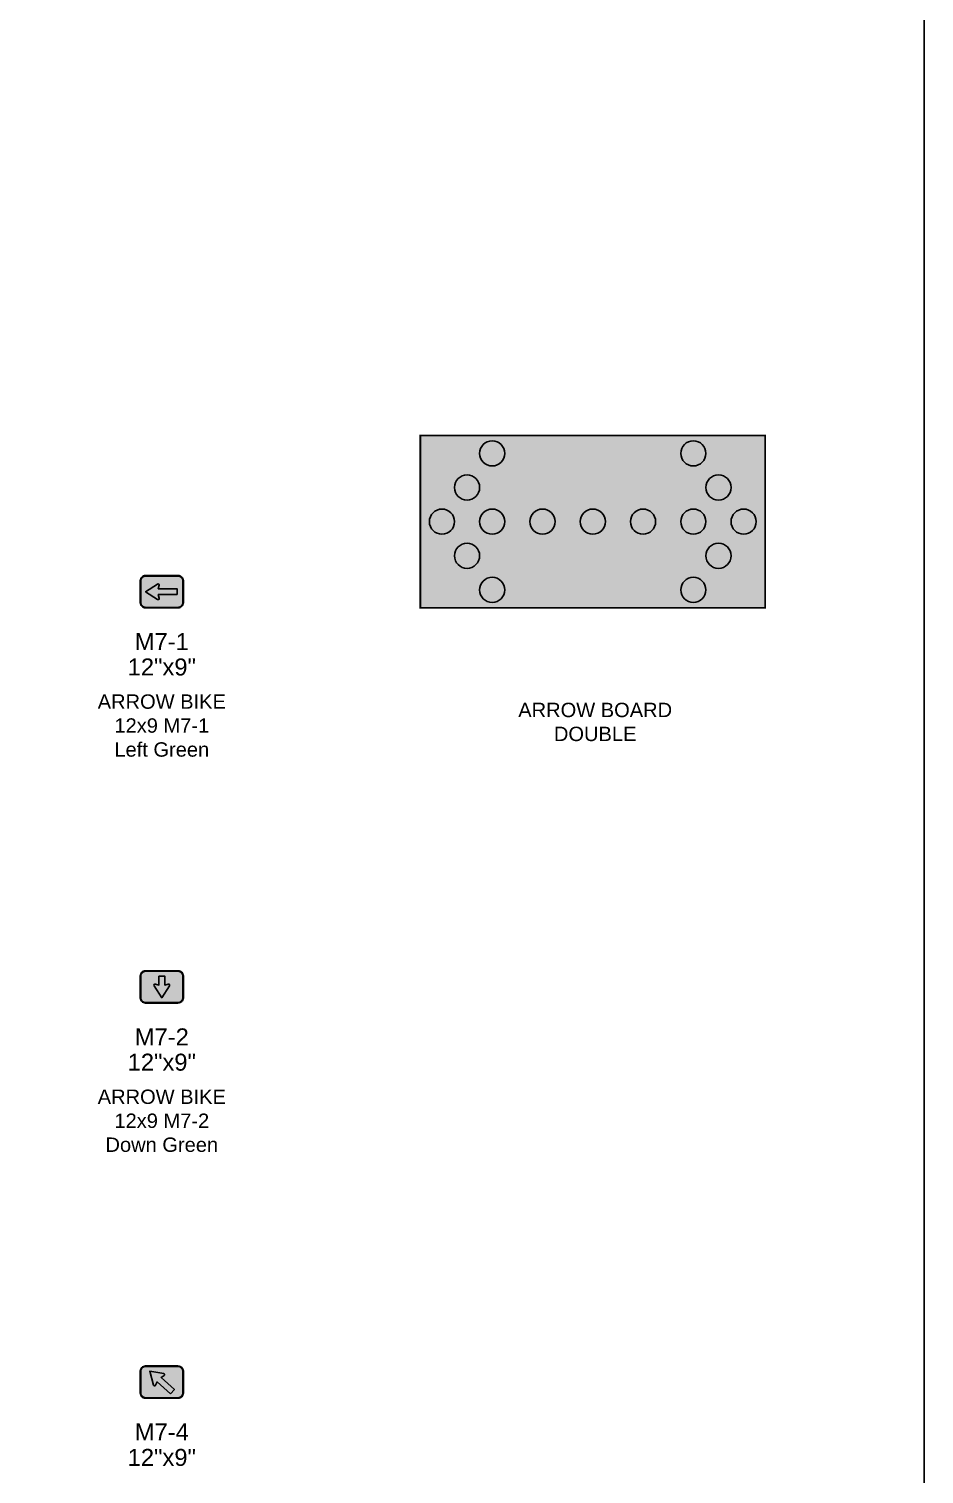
# Model space of a CAD drawing. Header units: inches. Extents: x -32 to 2634, y 197 to 1831.
# Drawn here: x 2243 to 2492.2, y 595.4 to 997.6 of the extents above; entities that cross this region are included whole.
import ezdxf
from ezdxf.enums import TextEntityAlignment as Align

# ---------------------------------------------------------------- set-up
doc = ezdxf.new("R2010")
doc.units = ezdxf.units.IN
doc.header["$MEASUREMENT"] = 0
doc.layers.add('NO SHOW', color=252, linetype='Continuous', plot=False)
doc.styles.add('ARIAL', font='arial.ttf')
doc.styles.get("Standard").update_dxf_attribs({"font": 'arial.ttf'})

# ---------------------------------------------------------------- blocks, each defined once
blk = doc.blocks.new('Arrow Board Double Full')
at = {"true_color": 0x000000}
h = blk.add_hatch(color=18, dxfattribs=at)
h.paths.add_polyline_path([(48, 48), (-48, 48), (-48, 0), (48, 0)])
edge = h.paths.add_edge_path(flags=16)
edge.add_arc((42, 24), 3.5, -158.884, 191.4592, ccw=False)
edge.add_arc((42, 24), 3.5, 191.4592, 201.116, ccw=False)
edge = h.paths.add_edge_path(flags=16)
edge.add_arc((28, 43), 3.5, -130.4739, 191.4592, ccw=False)
edge.add_arc((28, 43), 3.5, 191.4592, 229.5261, ccw=False)
edge = h.paths.add_edge_path(flags=16)
edge.add_arc((35, 33.5), 3.5, -144.7471, 191.4592, ccw=False)
edge.add_arc((35, 33.5), 3.5, 191.4592, 215.2529, ccw=False)
edge = h.paths.add_edge_path(flags=16)
edge.add_arc((-28, 43), 3.5, -55.5863, 191.4592, ccw=False)
edge.add_arc((-28, 43), 3.5, 191.4592, 304.4137, ccw=False)
edge = h.paths.add_edge_path(flags=16)
edge.add_arc((-42, 24), 3.5, -24.0811, 191.4592, ccw=False)
edge.add_arc((-42, 24), 3.5, 191.4592, 335.9189, ccw=False)
edge = h.paths.add_edge_path(flags=16)
edge.add_arc((-35, 33.5), 3.5, -40.1085, 191.4592, ccw=False)
edge.add_arc((-35, 33.5), 3.5, 191.4592, 319.8915, ccw=False)
edge = h.paths.add_edge_path(flags=16)
edge.add_arc((35, 14.5), 3.5, -168.2709, 191.4592, ccw=False)
edge.add_arc((35, 14.5), 3.5, 191.4592, 191.7291, ccw=False)
edge = h.paths.add_edge_path(flags=16)
edge.add_arc((28, 24), 3.5, -150.7403, 191.4592, ccw=False)
edge.add_arc((28, 24), 3.5, 191.4592, 209.2597, ccw=False)
edge = h.paths.add_edge_path(flags=16)
edge.add_arc((-35, 14.5), 3.5, -13.8976, 191.4592, ccw=False)
edge.add_arc((-35, 14.5), 3.5, 191.4592, 346.1024, ccw=False)
edge = h.paths.add_edge_path(flags=16)
edge.add_arc((28, 5), 3.5, -182.9442, 11.4592, ccw=False)
edge.add_arc((28, 5), 3.5, 11.4592, 177.0558, ccw=False)
edge = h.paths.add_edge_path(flags=16)
edge.add_arc((-28, 24), 3.5, -34.9084, 191.4592, ccw=False)
edge.add_arc((-28, 24), 3.5, 191.4592, 325.0916, ccw=False)
edge = h.paths.add_edge_path(flags=16)
edge.add_arc((-28, 5), 3.5, 3.6654, 191.4592, ccw=False)
edge.add_arc((-28, 5), 3.5, -168.5408, 3.6654, ccw=False)
edge = h.paths.add_edge_path(flags=16)
edge.add_arc((14, 24), 3.5, -134.434, 191.4592, ccw=False)
edge.add_arc((14, 24), 3.5, 191.4592, 225.566, ccw=False)
edge = h.paths.add_edge_path(flags=16)
edge.add_arc((-14, 24), 3.5, -57.8492, 191.4592, ccw=False)
edge.add_arc((-14, 24), 3.5, 191.4592, 302.1508, ccw=False)
edge = h.paths.add_edge_path(flags=16)
edge.add_arc((0, 24), 3.5, -99.9791, 191.4592, ccw=False)
edge.add_arc((0, 24), 3.5, 191.4592, 260.0209, ccw=False)
h = blk.add_hatch(color=2)
edge = h.paths.add_edge_path()
edge.add_arc((-28, 43), 3.5, 191.4592, 452.8423)
edge.add_arc((-28, 43), 3.5, 92.8423, 191.4592)
h = blk.add_hatch(color=2)
edge = h.paths.add_edge_path()
edge.add_arc((28, 43), 3.5, 191.4592, 452.8423)
edge.add_arc((28, 43), 3.5, 92.8423, 191.4592)
h = blk.add_hatch(color=2)
edge = h.paths.add_edge_path()
edge.add_arc((-35, 33.5), 3.5, 191.4592, 452.8423)
edge.add_arc((-35, 33.5), 3.5, 92.8423, 191.4592)
h = blk.add_hatch(color=2)
edge = h.paths.add_edge_path()
edge.add_arc((35, 33.5), 3.5, 191.4592, 452.8423)
edge.add_arc((35, 33.5), 3.5, 92.8423, 191.4592)
h = blk.add_hatch(color=2)
edge = h.paths.add_edge_path()
edge.add_arc((-42, 24), 3.5, 191.4592, 452.8423)
edge.add_arc((-42, 24), 3.5, 92.8423, 191.4592)
h = blk.add_hatch(color=2)
edge = h.paths.add_edge_path()
edge.add_arc((-28, 24), 3.5, 191.4592, 452.8423)
edge.add_arc((-28, 24), 3.5, 92.8423, 191.4592)
h = blk.add_hatch(color=2)
edge = h.paths.add_edge_path()
edge.add_arc((-14, 24), 3.5, 191.4592, 452.8423)
edge.add_arc((-14, 24), 3.5, 92.8423, 191.4592)
h = blk.add_hatch(color=2)
edge = h.paths.add_edge_path()
edge.add_arc((0, 24), 3.5, 191.4592, 452.8423)
edge.add_arc((0, 24), 3.5, 92.8423, 191.4592)
h = blk.add_hatch(color=2)
edge = h.paths.add_edge_path()
edge.add_arc((14, 24), 3.5, 191.4592, 452.8423)
edge.add_arc((14, 24), 3.5, 92.8423, 191.4592)
h = blk.add_hatch(color=2)
edge = h.paths.add_edge_path()
edge.add_arc((28, 24), 3.5, 191.4592, 452.8423)
edge.add_arc((28, 24), 3.5, 92.8423, 191.4592)
h = blk.add_hatch(color=2)
edge = h.paths.add_edge_path()
edge.add_arc((42, 24), 3.5, 191.4592, 452.8423)
edge.add_arc((42, 24), 3.5, 92.8423, 191.4592)
h = blk.add_hatch(color=2)
edge = h.paths.add_edge_path()
edge.add_arc((-35, 14.5), 3.5, 191.4592, 452.8423)
edge.add_arc((-35, 14.5), 3.5, 92.8423, 191.4592)
h = blk.add_hatch(color=2)
edge = h.paths.add_edge_path()
edge.add_arc((35, 14.5), 3.5, 191.4592, 452.8423)
edge.add_arc((35, 14.5), 3.5, 92.8423, 191.4592)
h = blk.add_hatch(color=2)
edge = h.paths.add_edge_path()
edge.add_arc((-28, 5), 3.5, 191.4592, 452.8423)
edge.add_arc((-28, 5), 3.5, 92.8423, 191.4592)
h = blk.add_hatch(color=2)
edge = h.paths.add_edge_path()
edge.add_arc((28, 5), 3.5, 191.4592, 452.8423)
edge.add_arc((28, 5), 3.5, 92.8423, 191.4592)
at = {"color": 7, "const_width": 0.5}
blk.add_lwpolyline([(-48, 0), (0, 0), (48, 0), (48, 24), (48, 48), (0, 48), (-48, 48), (-48, 24)], close=True, dxfattribs=at)
for centre in [(-28, 43), (28, 43), (-35, 33.5), (35, 33.5), (-42, 24), (-28, 24), (-14, 24), (0, 24), (14, 24), (28, 24), (42, 24), (-35, 14.5), (35, 14.5), (-28, 5), (28, 5)]:
    blk.add_circle(centre, 3.5)
blk = doc.blocks.new('ARROW BIKE 12x9 M7-1 Left Green')
h = blk.add_hatch(color=70)
edge = h.paths.add_edge_path()
edge.add_line((5.62, 1.5), (5.62, 7.5))
edge.add_arc((4.5, 7.5), 1.13, 0, 90)
edge.add_line((4.5, 8.62), (-4.5, 8.62))
edge.add_arc((-4.5, 7.5), 1.13, 90, 180)
edge.add_line((-5.62, 7.5), (-5.62, 1.5))
edge.add_arc((-4.5, 1.5), 1.13, 180, 270)
edge.add_line((-4.5, 0.38), (4.5, 0.38))
edge.add_arc((4.5, 1.5), 1.13, 270, 360)
at = {"true_color": 0xffffff}
h = blk.add_hatch(color=7, dxfattribs=at)
edge = h.paths.add_edge_path()
edge.add_arc((-1, 6.38), 0.305, 343.0481, 482.5985, ccw=False)
edge.add_line((-0.7, 6.29), (-1, 5.31))
edge.add_line((-1, 5.31), (4.25, 5.31))
edge.add_line((4.25, 5.31), (4.25, 3.69))
edge.add_line((4.25, 3.69), (-1, 3.69))
edge.add_line((-1, 3.69), (-0.7, 2.71))
edge.add_arc((-1, 2.62), 0.305, 237.4015, 376.9519, ccw=False)
edge.add_line((-1.16, 2.36), (-4.5, 4.5))
edge.add_line((-4.5, 4.5), (-1.16, 6.64))
blk.add_lwpolyline([(4.5, 9), (0, 9), (-4.5, 9, 0.414214), (-6, 7.5), (-6, 4.5), (-6, 1.5, 0.414214), (-4.5, 0), (0, 0), (4.5, 0, 0.414214), (6, 1.5), (6, 4.5), (6, 7.5, 0.414214)], format="xyb", close=True)
at = {"color": 7, "true_color": 0xffffff, "const_width": 0.375}
blk.add_lwpolyline([(4.5, 8.81), (-4.5, 8.81, 0.414214), (-5.81, 7.5), (-5.81, 1.5, 0.414214), (-4.5, 0.19), (4.5, 0.19, 0.414214), (5.81, 1.5), (5.81, 7.5, 0.414214)], format="xyb", close=True, dxfattribs=at)
at = {"color": 7, "true_color": 0xffffff}
blk.add_lwpolyline([(4.25, 3.69), (4.25, 5.31), (-1, 5.31), (-0.7, 6.29, 0.697288), (-1.16, 6.64), (-4.5, 4.5), (-1.16, 2.36, 0.697288), (-0.7, 2.71), (-1, 3.69)], format="xyb", close=True, dxfattribs=at)
at = {"style": 'ARIAL'}
for tag, p in [('SIGN_NO.', (0, -9.38)), ('SIGN_DIM', (0, -16.45))]:
    blk.add_attdef(tag, text='', height=4.73, dxfattribs=at).set_placement(p, align=Align.MIDDLE)
blk = doc.blocks.new('ARROW BIKE 12x9 M7-2 DOWN Green')
h = blk.add_hatch(color=70)
edge = h.paths.add_edge_path()
edge.add_line((5.62, 1.5), (5.62, 7.5))
edge.add_arc((4.5, 7.5), 1.13, 0, 90)
edge.add_line((4.5, 8.62), (-4.5, 8.62))
edge.add_arc((-4.5, 7.5), 1.13, 90, 180)
edge.add_line((-5.62, 7.5), (-5.62, 1.5))
edge.add_arc((-4.5, 1.5), 1.13, 180, 270)
edge.add_line((-4.5, 0.38), (4.5, 0.38))
edge.add_arc((4.5, 1.5), 1.13, 270, 360)
at = {"true_color": 0xffffff}
h = blk.add_hatch(color=7, dxfattribs=at)
edge = h.paths.add_edge_path()
edge.add_arc((1.88, 5), 0.305, 327.4015, 466.9519)
edge.add_line((1.79, 5.3), (0.81, 5))
edge.add_line((0.81, 5), (0.81, 7.5))
edge.add_line((0.81, 7.5), (-0.81, 7.5))
edge.add_line((-0.81, 7.5), (-0.81, 5))
edge.add_line((-0.81, 5), (-1.79, 5.3))
edge.add_arc((-1.88, 5), 0.305, 433.0481, 572.5985)
edge.add_line((-2.14, 4.84), (0, 1.5))
edge.add_line((0, 1.5), (2.14, 4.84))
blk.add_lwpolyline([(4.5, 9), (0, 9), (-4.5, 9, 0.414214), (-6, 7.5), (-6, 4.5), (-6, 1.5, 0.414214), (-4.5, 0), (0, 0), (4.5, 0, 0.414214), (6, 1.5), (6, 4.5), (6, 7.5, 0.414214)], format="xyb", close=True)
at = {"color": 7, "true_color": 0xffffff, "const_width": 0.375}
blk.add_lwpolyline([(4.5, 8.81), (-4.5, 8.81, 0.414214), (-5.81, 7.5), (-5.81, 1.5, 0.414214), (-4.5, 0.19), (4.5, 0.19, 0.414214), (5.81, 1.5), (5.81, 7.5, 0.414214)], format="xyb", close=True, dxfattribs=at)
at = {"color": 7, "true_color": 0xffffff}
blk.add_lwpolyline([(-0.81, 7.5), (0.81, 7.5), (0.81, 5), (1.79, 5.3, -0.697288), (2.14, 4.84), (0, 1.5), (-2.14, 4.84, -0.697288), (-1.79, 5.3), (-0.81, 5)], format="xyb", close=True, dxfattribs=at)
at = {"style": 'ARIAL'}
for tag, p in [('SIGN_NO.', (0, -9.38)), ('SIGN_DIM', (0, -16.45))]:
    blk.add_attdef(tag, text='', height=4.73, dxfattribs=at).set_placement(p, align=Align.MIDDLE)
blk = doc.blocks.new('ARROW BIKE 12x9 M7-4 Up Left Green')
h = blk.add_hatch(color=70)
edge = h.paths.add_edge_path()
edge.add_line((5.62, 1.5), (5.62, 7.5))
edge.add_arc((4.5, 7.5), 1.13, 0, 90)
edge.add_line((4.5, 8.62), (-4.5, 8.62))
edge.add_arc((-4.5, 7.5), 1.13, 90, 180)
edge.add_line((-5.62, 7.5), (-5.62, 1.5))
edge.add_arc((-4.5, 1.5), 1.13, 180, 270)
edge.add_line((-4.5, 0.38), (4.5, 0.38))
edge.add_arc((4.5, 1.5), 1.13, 270, 360)
at = {"true_color": 0xffffff}
h = blk.add_hatch(color=7, dxfattribs=at)
edge = h.paths.add_edge_path()
edge.add_arc((0.49, 6.58), 0.305, 301.4145, 440.965, ccw=False)
edge.add_line((0.65, 6.32), (-0.22, 5.78))
edge.add_line((-0.22, 5.78), (3.49, 2.48))
edge.add_line((3.49, 2.48), (2.41, 1.27))
edge.add_line((2.41, 1.27), (-1.3, 4.57))
edge.add_line((-1.3, 4.57), (-1.73, 3.64))
edge.add_arc((-2, 3.77), 0.305, 195.7679, 335.3184, ccw=False)
edge.add_line((-2.3, 3.68), (-3.37, 7.5))
edge.add_line((-3.37, 7.5), (0.54, 6.88))
blk.add_lwpolyline([(4.5, 9), (0, 9), (-4.5, 9, 0.414214), (-6, 7.5), (-6, 4.5), (-6, 1.5, 0.414214), (-4.5, 0), (0, 0), (4.5, 0, 0.414214), (6, 1.5), (6, 4.5), (6, 7.5, 0.414214)], format="xyb", close=True)
at = {"color": 7, "true_color": 0xffffff, "const_width": 0.375}
blk.add_lwpolyline([(4.5, 8.81), (-4.5, 8.81, 0.414214), (-5.81, 7.5), (-5.81, 1.5, 0.414214), (-4.5, 0.19), (4.5, 0.19, 0.414214), (5.81, 1.5), (5.81, 7.5, 0.414214)], format="xyb", close=True, dxfattribs=at)
at = {"color": 7, "true_color": 0xffffff}
blk.add_lwpolyline([(2.41, 1.27), (3.49, 2.48), (-0.22, 5.78), (0.65, 6.32, 0.697288), (0.54, 6.88), (-3.38, 7.5), (-2.3, 3.68, 0.697288), (-1.73, 3.64), (-1.3, 4.57)], format="xyb", close=True, dxfattribs=at)
at = {"style": 'ARIAL'}
for tag, p in [('SIGN_NO.', (0, -9.38)), ('SIGN_DIM', (0, -16.45))]:
    blk.add_attdef(tag, text='', height=4.73, dxfattribs=at).set_placement(p, align=Align.MIDDLE)

msp = doc.modelspace()

# ---------------------------------------------------------------- linework, layer by layer
at = {"layer": 'NO SHOW', "color": 4}
msp.add_lwpolyline([(1229.99, 197.2), (2492.24, 197.2), (2492.24, 1013.95), (1229.99, 1013.95)], close=True, dxfattribs=at)

# ---------------------------------------------------------------- block references
msp.add_blockref('Arrow Board Double Full', (2399.99, 836.47))
for name, p, values in [('ARROW BIKE 12x9 M7-1 Left Green', (2279.99, 836.47), {'SIGN_NO.': 'M7-1', 'SIGN_DIM': '12"x9"'}), ('ARROW BIKE 12x9 M7-2 DOWN Green', (2279.99, 726.47), {'SIGN_NO.': 'M7-2', 'SIGN_DIM': '12"x9"'}), ('ARROW BIKE 12x9 M7-4 Up Left Green', (2279.99, 616.47), {'SIGN_NO.': 'M7-4', 'SIGN_DIM': '12"x9"'})]:
    msp.add_blockref(name, p).add_auto_attribs(values)

# ---------------------------------------------------------------- texts
at = {"color": 1, "char_height": 4, "attachment_point": 2}
for s, insert, width in [('ARROW BIKE 12x9 M7-1 Left Green', (2279.99, 812.39), 36.7545), ('ARROW BOARD\\PDOUBLE', (2400.66, 810.06), 78.251), ('ARROW BIKE 12x9 M7-2\\PDown Green', (2279.99, 702.39), 36.7545)]:
    msp.add_mtext(s, dxfattribs=dict(at, insert=insert, width=width))

doc.saveas('drawing.dxf')
